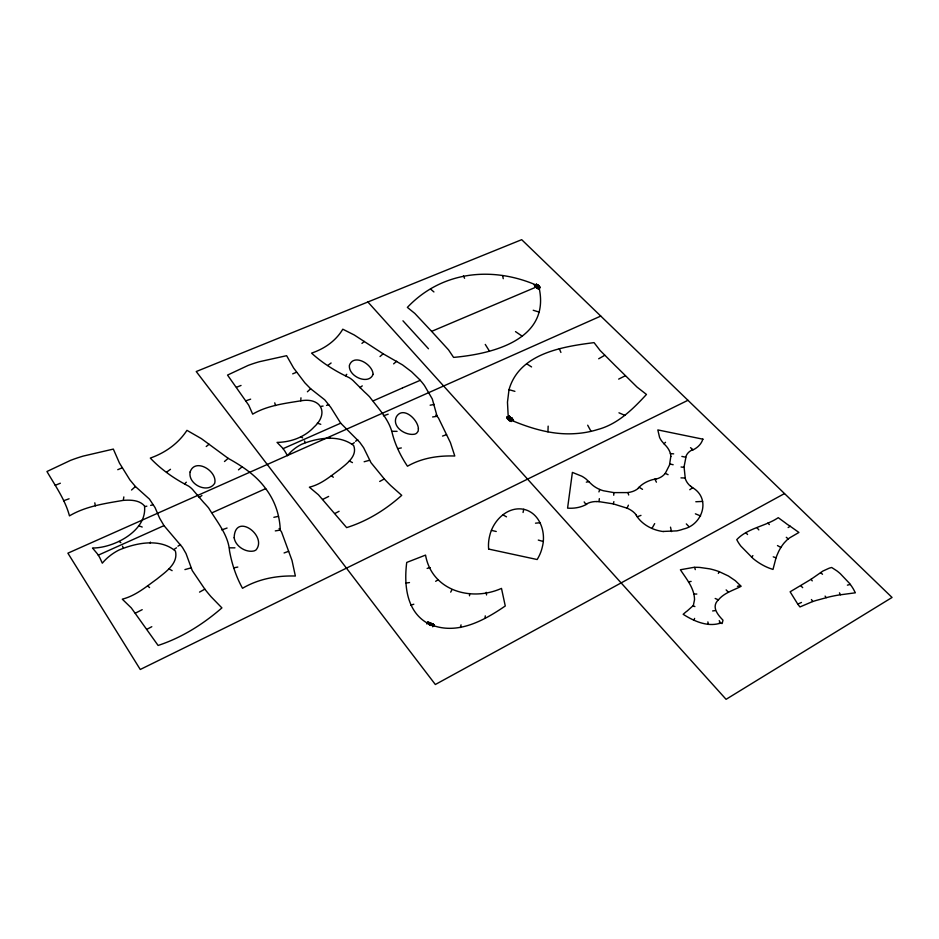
<?xml version="1.0" encoding="UTF-8"?>
<svg xmlns="http://www.w3.org/2000/svg" width="939" height="939" viewBox="0 0 939 939"><rect width="100%" height="100%" fill="white"/><g stroke="black" fill="none" stroke-linecap="round" stroke-linejoin="round"><path stroke-width="1.41" d="M280.268 530.066C279.822 517.589 276.324 505.159 269.716 494.524A113.819 87.491 -8.4 0 0 264.857 487.494C255.338 474.817 241.839 465.967 228.177 458.338L201.357 438.619L186.955 430.344C178.269 443.619 165.158 452.833 150.31 458.079C161.226 469.664 174.56 478.913 188.633 486.132A28.722 21.703 -7.5 0 1 193.868 491.027L203.657 502.447A152.623 117.234 -13.1 0 1 208.646 507.976C216.745 521.45 228.423 534.995 229.539 551.029C231.886 563.916 236.1 576.781 242.52 588.284C258.542 578.858 276.958 575.478 295.362 576.03L292.006 560.442L281.571 532.049L279.188 528.504L280.268 530.066L275.291 530.899M691.961 450.039A18.639 13.428 16 0 0 686.221 455.744L684.062 466.812L685.282 478.55A19.085 13.862 16.3 0 0 690.588 486.296M613.73 495.229L613.824 492.611L603.46 490.757A25.177 18.674 12.8 0 1 599.751 489.477A24.602 18.252 12.8 0 1 591.347 484.066L586.042 479.019A29.039 21.984 11.4 0 0 581.828 476.214L572.391 472.399L567.579 508.14A29.907 22.524 11.3 0 0 586.112 504.548M547.942 431.846L548.153 426.118M431.635 331.361L448.525 349.86L453.584 357.395C493.703 353.85 551.416 339.038 538.81 286.524L538.352 289.095L538.963 286.09L537.754 288.649L539.009 286.008L534.537 285.491L538.646 285.82L536.275 285.022L536.087 287.088L431.635 331.361L414.815 313.426L407.373 307.393C442.046 270.796 492.998 265.913 537.777 285.761L534.056 284.775L538.646 285.82M469.5 595.784L469.641 593.554M300.762 400.824C321.279 397.068 329.225 413.406 314.025 427.045C304.659 437.234 290.691 442.21 277.052 442.398L282.123 447.551A69.357 52.138 -4.7 0 1 284.763 451.002L287.522 455.697A47.22 35.835 0.1 0 1 292.463 450.415L294.47 448.772A43.429 32.924 0 0 1 301.595 444.311C317.499 437.75 339.014 434.299 353.627 445.497C357.865 456.049 346.327 464.066 339.261 469.829C330.012 476.625 320.809 484.524 309.354 487.177L318.438 494.794L346.644 527.612C367.219 521.157 385.718 509.689 401.716 495.346L390.647 485.498A241.1 170.675 10.3 0 1 384.297 478.937L370.987 462.669L363.639 447.715L359.754 442.292L340.716 423.184L330.763 407.326L324.765 399.85L310.645 388.746L304.882 382.854L293.614 368.006L286.618 355.693L259.446 361.703A115.72 85.883 -0.9 0 0 248.119 365.435L227.531 375.084L248.741 405.225L252.673 414.146C267.099 405.578 284.447 403.477 300.762 400.824L300.961 397.807M485.087 618.226L485.275 615.867M329.683 438.466L329.765 437.539M509.008 389.673L507.471 402.197L508.328 418.876L508.926 415.836L508.48 419.416L513.457 420.719L509.255 418.63L513.527 420.942L511.943 417.808L513.304 421.083C532.472 428.97 552.965 434.874 573.882 433.701A77.608 54.802 9.5 0 0 588.565 431.881A78.946 55.73 9.5 0 0 597.709 429.522C617.85 424.17 632.78 409.228 646.466 394.45L637.041 387.091L617.604 367.912A123.291 81.681 13.5 0 1 613.683 364.062L600.08 350.447L594.058 342.629C562.074 346.667 519.255 353.592 509.008 389.673L514.901 391.34M437.104 416.282L432.28 398.934L424.416 385.459A103.478 76.024 0.7 0 0 419.369 379.333L411.505 371.691L402.502 364.884L383.147 353.792L354.261 334.988L342.794 329.202C335.81 340.986 324.366 348.78 311.572 353.123C322.676 363.287 335.692 371.339 349.261 377.701A26.175 18.897 0.8 0 1 354.484 381.985L364.473 391.927A137.141 102.374 -2.8 0 1 369.532 396.751C377.771 407.714 388.359 418.735 391.962 431.987C394.826 444.182 400.495 455.838 407.467 466.225C421.857 457.95 438.384 455.474 454.781 456.014L450.403 442.574L438.466 417.996L435.989 414.921L437.104 416.282L432.609 416.963M596.817 501.567L599.012 501.626L599.34 498.632M123.267 500.37C130.568 499.865 139.265 499.9 144.465 505.91C147.623 530.723 113.783 548.141 92.515 548.012L97.41 553.881A77.186 58.605 -15.2 0 1 99.863 557.825L102.304 563.177A51.915 40.694 -10.7 0 1 108.314 557.097L110.696 555.195A47.76 37.372 -10.8 0 1 118.971 550.043C136.014 542.895 160.029 537.894 175.393 551.04C178.61 563.646 165.252 572.156 156.907 579.034C146.108 586.793 135.451 595.866 122.281 599.164L131.26 607.862L158.104 645.457C181.849 637.663 203.129 624.212 221.909 607.897L210.993 596.664A257.568 196.662 4.7 0 1 204.843 589.164L192.26 570.595L186.016 553.517L182.424 547.343L163.985 525.617L159.677 518.269L155.052 507.588L149.43 499.09L135.427 486.531L129.887 479.864L119.441 463.044L113.337 449.088L83.184 456.096A127.223 97.151 -10.7 0 0 70.46 460.403L46.95 471.507C55.237 485.721 65.261 499.888 69.463 515.875C85.625 506.238 104.968 503.492 123.267 500.37L123.842 496.919M150.193 543.165L150.393 542.096M523.058 512.494L523.716 509.29C507.471 506.109 493.257 520.546 489.782 535.43A64.157 50.272 11.8 0 0 488.632 549.069M460.392 627.51L461.049 624.869M599.012 501.626L613.273 503.879L613.883 501.637M656.255 479.019A20.658 15.118 14.1 0 0 665.399 473.127L669.495 465.063L670.81 456.448M694.003 620.256L694.602 618.414M598.929 491.907L599.763 489.465M636.173 514.842A19.555 14.871 14.3 0 0 627.78 508.48L627.099 508.187L628.391 505.182M450.697 592.133L451.812 590.021M718.323 573.412L719.286 571.687L728.418 575.994L735.331 580.689L741.129 586.3C733.5 590.338 724.532 592.697 718.734 599.493C710.905 606.547 717.56 614.587 722.983 620.174L722.173 623.496L719.251 623.026L720.671 623.226L719.204 620.644M651.971 528.411L654.683 523.61M751.576 557.273L752.89 555.595M345.399 375.694L346.784 374.285M656.138 478.831L652.065 479.806A37.689 28.088 15.9 0 0 640.926 485.545L638.274 488.022M184.654 483.831L186.321 482.2M702.994 439.194L657.828 429.921L659.554 437.339A28.029 19.965 14.8 0 0 661.702 441.037L663.99 443.748L665.516 442.304M307.393 391.786L310.645 388.746M131.542 490.017L135.427 486.531M380.025 356.538L383.147 353.792M224.468 461.519L228.177 458.338M393.617 363.863L396.704 361.245M238.471 469.852L242.121 466.812M361.949 343.404L364.332 341.432M206.228 446.53L209.045 444.253M327.746 365.471L331.103 362.994M166.555 472.188L170.487 469.3M359.872 387.643L362.266 385.882M199.115 497.529L201.92 495.487M689.778 489.724L692.653 487.705C711.316 498.785 702.302 524.936 683.463 529.033A43.699 32.489 15.3 0 1 676.831 530.875L663.533 531.427M810.956 579.351L822.904 571.053L829.278 568.154L831.672 567.485L836.837 570.842A44.872 33.323 23.2 0 1 840.37 573.752L849.396 583.26A54.603 40.729 23.3 0 1 851.098 585.537A52.291 38.98 23.3 0 1 853.422 589.117L855.359 592.802L838.433 595.068A160.604 120.579 30.2 0 0 835.64 595.572A187.847 141.261 31.3 0 0 828.879 597.004L815.979 600.514A216.698 163.233 32.5 0 0 812.223 601.723L799.969 606.946L798.96 605.702A32.806 24.261 23.6 0 1 797.598 603.847L790.122 591.793L810.956 579.351L812.258 580.865M352.09 444.17L354.332 442.668M173.879 549.538L176.497 547.801M355.505 441.26L357.782 439.816M435.649 581.323L438.255 579.656M788.138 527.554L790.192 526.251L798.925 532.46L790.133 537.577A34.602 25.283 22.1 0 0 786.976 539.984L784.311 542.765A69.345 50.565 23.4 0 0 781.952 545.852L780.544 548.036A84.111 61.223 24 0 0 778.666 551.451L777.081 555.031A98.079 71.211 24.5 0 0 775.767 558.775L772.997 569.445L769.511 568.236A40.976 30.013 20.5 0 1 764.581 566.064L763.02 565.243A44.497 32.548 20.5 0 1 758.536 562.567A52.173 38.029 20.5 0 1 753.055 558.517L740.871 546.122A47.02 34.332 20.2 0 1 737.479 540.993L736.763 539.643C747.737 527.976 765.226 526.474 778.255 517.682L785.286 522.823A56.692 40.084 20.3 0 0 787.316 524.373L790.192 526.251M177.929 546.181L180.57 544.514M586.992 503.903L586.03 504.466L584.152 501.919M598.695 358.768L604.786 355.271M199.538 592.098L204.843 589.164M379.685 481.461L384.297 478.937M784.499 493.574L435.344 684.508L196.239 371.539L521.685 239.68L892.05 597.462L726.082 699.32L367.888 301.994M147.036 629.236L151.801 626.7M334.953 513.469L339.085 511.297M135.263 613.202L142.2 609.669M618.66 379.11L625.421 375.694M322.617 499.466L328.65 496.438M687.947 400.296L140.263 669.484L67.89 553.177L600.772 316.079M212.237 512.694L265.702 488.62M373.241 400.847L402.056 388.136M98.29 555.16L163.985 525.617M283.05 448.666L340.716 423.184M692.09 450.168L693.076 449.734L690.529 447.668M420.238 380.318L402.561 387.913M797.774 604.094L801.483 602.462M117.751 469.688L122.129 467.845M292.698 373.851L296.56 372.243M55.213 485.334L60.342 483.221M236.522 387.267L241.041 385.448M640.973 515.382L637.311 516.79L636.008 514.912M284.083 552.965L288.649 551.299M63.606 500.733L69.087 498.785M221.733 529.901L227.074 528.035M442.527 436.072L446.565 434.663M245.783 400.836L250.643 399.157M383.429 415.789L388.171 414.205M410.766 605.186L413.817 604.223M184.924 569.597L190.922 567.895M150.686 505.393L153.245 504.666M326.526 405.39L328.826 404.768M364.144 461.753L369.508 460.298M427.139 568.424L430.168 567.602M847.389 585.15L850.288 584.41M737.408 586.323L740.472 585.572M586.323 482.153L588.859 481.566M273.859 517.307L278.507 516.356M144.712 506.591L146.871 506.18M233.999 567.802L237.802 567.062M430.144 405.202L434.334 404.416M321.138 406.399L323.086 406.047M397.925 448.549L401.329 447.938M688.522 581.84L691.139 581.417M712.642 610.949L715.365 610.55M406.071 583.037L409.486 582.567M720.718 623.226L719.368 623.39L720.694 623.026C707.994 627.44 693.827 621.172 683.169 614.294L685.329 612.428A20.177 15.81 20.7 0 1 687.031 611.125L693.334 605.491L694.531 599.716C694.437 588.225 686.444 578.999 680.399 569.762L693.827 567.367A51.445 39.943 20.3 0 1 699.801 567.438L709.661 568.846A55.917 43.487 20.4 0 1 717.302 570.982L719.286 571.687M535.5 523.187L540.054 522.73M695.811 501.743L702.595 501.438M693.757 594.058L696.82 594.035M229.433 547.836L234.938 547.836M392.033 431.318L397.08 431.341M680.963 477.869L685.118 477.998M670.376 453.572L673.674 453.866M613.824 492.611L627.592 492.588A20.811 15.423 13.4 0 0 638.485 488.174M681.068 467L684.038 467.352M681.867 456.413L685.658 457.211M488.656 549.069L537.143 559.527A63.641 49.931 7.8 0 0 542.378 546.721C546.228 532.155 539.784 512.835 523.716 509.29M613.273 503.879L627.099 508.187M491.437 530.371L496.238 531.497M669.836 463.925L673.146 464.746M538.305 540.078L543.235 541.474M533.223 310.269L539.033 312.041M317.312 423.113L320.774 424.322M773.243 556.827L776.072 557.825M138.573 525.687L142.2 527.049M695.376 513.821L700.6 515.934M715.178 598.472L718.429 599.88M618.965 412.808L624.94 415.402M665.211 473.362L668.087 474.676M693.029 605.643L694.907 606.606M349.355 460.955L352.454 462.61M502.858 514.795L506.497 516.837M777.469 545.559L780.884 547.484M168.938 568.788L172.107 570.654M639.083 487.212L642.522 489.348M300.903 436.799L302.628 437.891M526.603 363.733L531.556 366.938M515.499 331.608L522.413 336.326M119.124 541.451L120.861 542.683M331.35 475.733L333.333 477.247M692.653 487.705L690.717 486.202M786.283 537.296L788.232 538.927M430.578 289.083L433.924 291.947M147.587 585.866L149.571 587.579M820.545 572.579L822.494 574.269M800.908 585.854L802.692 587.65M726.14 589.903L728.464 592.263M663.99 443.748L666.326 446.225A24.461 17.806 13.9 0 1 670.88 456.448M686.315 523.903L688.921 526.591M767.914 523.058L769.334 524.596M402.96 320.809L428.477 348.768M745.848 532.577L747.55 534.549M756.928 527.648L758.829 529.901M825.099 596.101L826.238 597.638M811.425 599.516L812.787 601.535M485.263 344.425L489.465 351.163M304.482 440.954L305.398 442.621M587.685 425.203L591.007 431.318M839.466 592.849L840.452 594.751M654.835 479.101L656.431 482.177M463.479 275.913L464.57 278.273M559.315 348.733L560.912 352.442M122.516 546.181L123.314 548.083M627.98 492.529L628.696 494.994M274.751 402.843L275.526 405.542M694.707 567.344L695.271 569.621M670.505 527.155L671.502 531.58M707.865 621.911L708.429 624.412M502.623 275.597L503.245 278.683M94.804 502.834L95.32 505.898M486.273 592.333L486.543 594.962M702.841 439.147A28.956 20.658 14.4 0 1 693.158 449.816M663.533 531.58A30.799 23.006 15.7 0 1 637.241 516.814M586.875 503.762A19.214 14.648 13.3 0 1 596.805 501.543M234.163 537.765C235.396 546.205 245.584 552.695 253.765 551.005A6.503 5.106 -4.6 0 0 256.124 549.843C267.674 535.617 234.914 511.837 234.163 537.765M418.395 428.736L418.137 431.259L416.646 433.208A5.963 4.413 4 0 1 414.592 434.194C405.601 435.896 391.422 426.916 396.469 416.611C403.254 405.765 418.043 419.639 418.395 428.736M429.886 622.627L430.003 625.034L432.186 623.672L430.191 625.069L432.433 623.789L430.391 625.092L432.656 623.895L430.555 625.104L432.891 624.012L430.719 625.104L433.137 624.153L430.919 625.139L433.36 624.294L431.095 625.163L434.1 624.928L432.762 626.677L434.241 625.104L432.445 626.513L434.358 625.304L431.905 625.081C457.927 634.975 484.125 620.491 505.264 605.984L501.485 588.401C471.178 601.958 431.858 590.76 425.543 555.102L406.728 562.438C403.876 584.915 406.364 612.263 428.747 623.895L427.574 622.088L426.869 624.012L427.832 622.088L429.006 624.153L428.36 622.146L429.299 624.353L428.888 622.264L429.639 624.693L429.628 622.522L429.769 624.811L429.886 622.627M511.344 418.055L511.239 421.541L511.109 417.89L510.452 421.271L510.898 417.714L509.713 420.918L510.699 417.526L509.372 420.684L510.523 417.339L508.973 420.414L510.347 417.139L508.68 420.156L510.147 416.939L508.633 420.015L509.971 416.752L508.445 419.803L509.595 416.364L508.422 419.533L513.058 420.073L508.492 419.533L509.396 416.188L508.422 419.533L512.882 419.862L508.14 419.404L512.706 419.663L507.952 419.299L512.518 419.463L507.753 419.111L512.33 419.275L507.565 418.911L512.142 419.076L507.353 418.63L511.966 418.888L507.166 418.242L511.79 418.688L506.99 417.914L511.626 418.489L506.755 416.822L511.344 418.055M190.124 471.965C187.741 484.724 208.188 494.031 214.726 483.209C217.648 471.108 195.066 457.352 190.124 471.965M536.345 284.153L536.192 287.17L536.991 284.423L536.556 287.475L537.93 284.94L536.732 287.639L538.141 285.116L536.897 287.803L538.47 285.35L537.061 287.968L538.657 285.538L537.225 288.144L538.833 285.726L537.401 288.308L538.916 285.867L537.566 288.484L539.009 286.008L535.042 286.008L539.326 286.231L535.207 286.16L539.491 286.372L535.383 286.325L539.702 286.677L535.547 286.489L539.878 286.935L535.711 286.665L540.171 287.886L535.981 287.017L536.345 284.153M430.344 622.839L430.555 625.362L431.036 623.167L430.79 625.468L431.259 623.273L429.381 624.834L431.963 623.578L430.027 625.045L430.344 622.839M373.088 374.368C368.757 385.342 348.369 376.727 349.378 365.424C353.604 352.982 372.889 364.297 373.088 374.368"/></g></svg>
